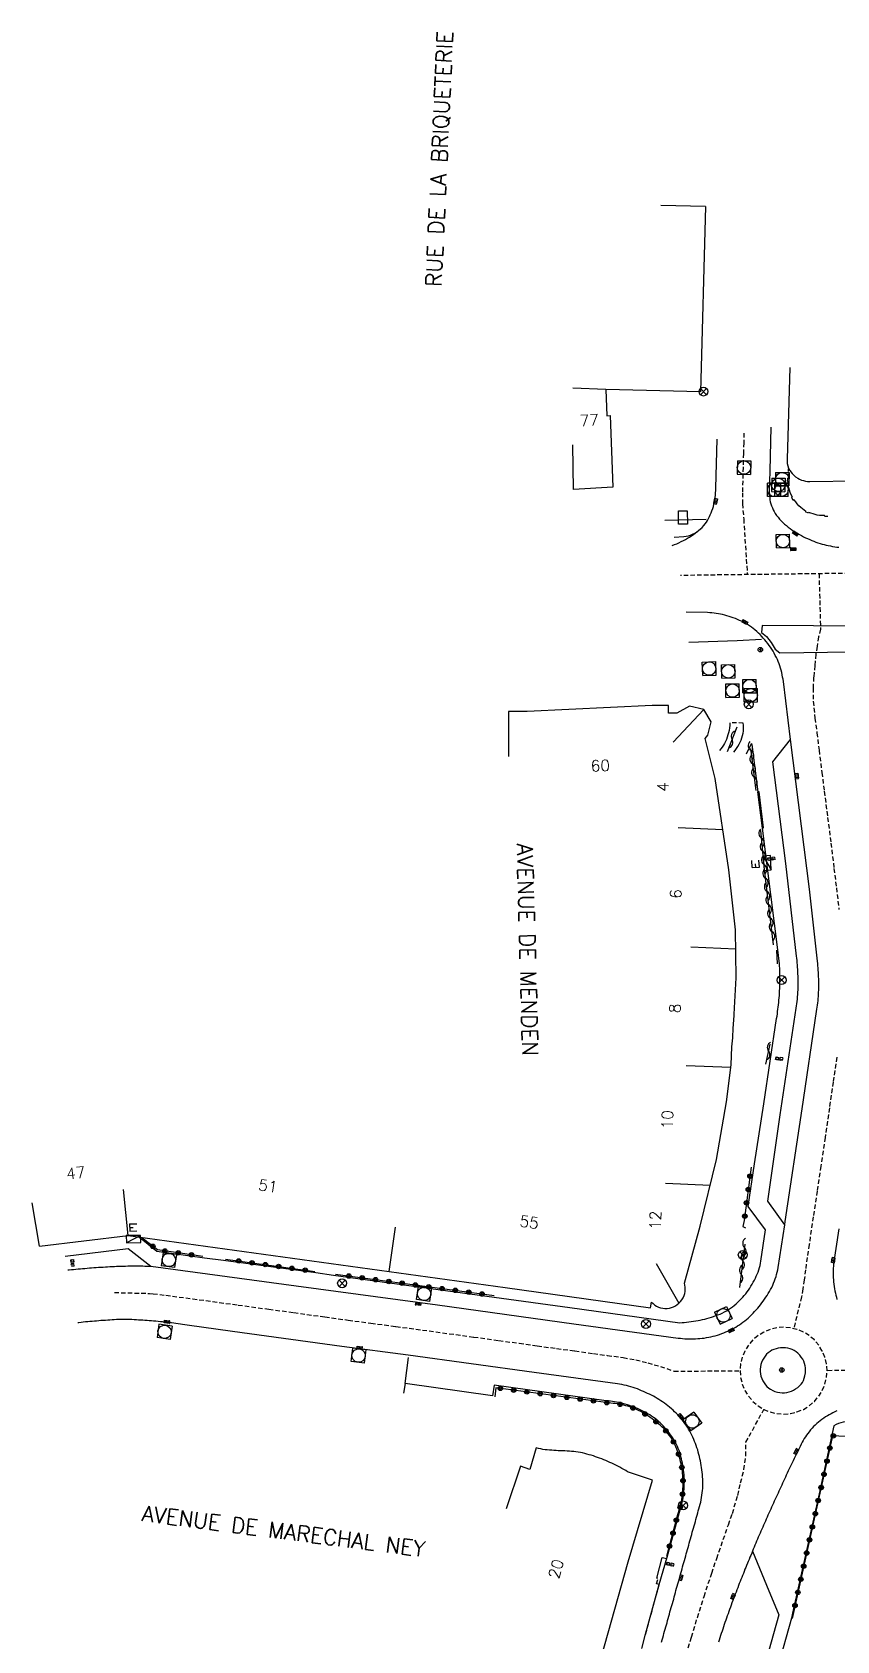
# Model space of a CAD drawing. Header units: millimetres. Extents: x 150035 to 151001, y 152000 to 153000.
# Drawn here: x 150786.3 to 150876.1, y 152695.1 to 152874.7 of the extents above; entities that cross this region are included whole.
import ezdxf
from ezdxf.enums import TextEntityAlignment as Align

# ---------------------------------------------------------------- set-up
doc = ezdxf.new("R2010")
doc.units = ezdxf.units.MM
doc.linetypes.add('DASHED', pattern=[0.75, 0.5, -0.25])
doc.layers.get('0').update_dxf_attribs({"linetype": 'CONTINUOUS'})
for name, color, linetype in [('W0001', 6, 'DASHED'), ('W0006', 2, 'CONTINUOUS'), ('W0008', 7, 'CONTINUOUS'), ('W0014', 7, 'CONTINUOUS'), ('W0015', 2, 'CONTINUOUS'), ('W0017', 7, 'CONTINUOUS'), ('W0020', 2, 'CONTINUOUS'), ('W0100', 7, 'CONTINUOUS'), ('W0103', 1, 'CONTINUOUS'), ('W0106', 7, 'CONTINUOUS'), ('W0112', 1, 'DASHED'), ('W0310', 3, 'CONTINUOUS'), ('W0322', 7, 'CONTINUOUS'), ('W0400', 7, 'CONTINUOUS'), ('W0420', 7, 'CONTINUOUS'), ('W0425', 7, 'CONTINUOUS'), ('W0430', 7, 'CONTINUOUS'), ('W0469', 7, 'CONTINUOUS'), ('W0856', 7, 'CONTINUOUS'), ('W0989', 7, 'CONTINUOUS'), ('W0991', 7, 'CONTINUOUS'), ('W1102', 7, 'CONTINUOUS'), ('W1471', 7, 'CONTINUOUS')]:
    doc.layers.add(name, color=color, linetype=linetype)
doc.styles.get("Standard").update_dxf_attribs({"font": 'romans.shx', "width": 0.85})

# ---------------------------------------------------------------- blocks, each defined once
blk = doc.blocks.new('T856')
for p, q in [((-0.125, 0), (0.125, 0)), ((0, 0.125), (0, -0.125))]:
    blk.add_line(p, q)
blk.add_ellipse((0, 0), major_axis=(-0.177, 0.177), ratio=1, start_param=3.9269908, end_param=10.2101761)
blk = doc.blocks.new('T400')
for p, q in [((-0.15, 0.3), (0.15, 0.3)), ((-0.15, -0.25), (-0.15, 0.3)), ((-0.15, 0.15), (0.15, 0.15)), ((-0.15, 0), (0.15, 0)), ((0.15, 0.3), (0.15, -0.25)), ((-0.15, -0.15), (0.15, -0.15)), ((-0.15, -0.25), (-0.15, -0.3)), ((-0.15, -0.3), (0.15, -0.3)), ((0.15, -0.3), (0.15, -0.25))]:
    blk.add_line(p, q)
blk = doc.blocks.new('T425')
for p, q in [((-0.15, 0.6), (0.15, 0.6)), ((-0.15, 0.6), (-0.15, 0.3)), ((-0.15, 0.3), (0.15, 0.3)), ((-0.15, 0.15), (0.15, 0.15)), ((-0.15, -0.15), (-0.15, 0.15)), ((0, 0.45), (0.15, 0.45)), ((0.15, 0.45), (0.15, 0.3)), ((0.15, 0.15), (0.15, -0.15)), ((0.15, -0.15), (-0.15, -0.15))]:
    blk.add_line(p, q)
blk.add_ellipse((0, 0), major_axis=(-0.106, 0.106), ratio=1, start_param=3.926991, end_param=10.210176)
blk = doc.blocks.new('T469')
at = {"color": 0, "linetype": 'Continuous', "flags": 128}
for points in [[(-0.35, 0.35), (0.35, -0.35)], [(-0.35, -0.35), (0.35, 0.35)]]:
    blk.add_lwpolyline(points, dxfattribs=at)
at = {"color": 0, "linetype": 'Continuous'}
blk.add_circle((0, 0), 0.5, dxfattribs=at)
blk = doc.blocks.new('T420')
for p, q in [((0.75, 0.75), (-0.75, 0.75)), ((-0.75, 0.75), (-0.75, -0.75)), ((0.75, 0.75), (0.75, -0.75)), ((0.75, -0.75), (-0.75, -0.75))]:
    blk.add_line(p, q)
blk.add_ellipse((0, 0), major_axis=(-0.53, 0.53), ratio=1, start_param=3.926991, end_param=10.210176)
blk = doc.blocks.new('T430')
at = {"flags": 128}
for points in [[(-0.4, 2.1), (0.4, 2.1)], [(-0.4, 2.1), (-0.4, 1.3)], [(0.8, 0.8), (-0.8, 0.8)], [(-0.8, 0.8), (-0.8, 0)], [(0.8, 0.8), (-0.8, 0)], [(-0.8, 0), (0.8, 0)], [(-0.4, 1.7), (0, 1.7)], [(-0.4, 1.3), (0.4, 1.3)], [(0.8, 0), (0.8, 0.8)]]:
    blk.add_lwpolyline(points, dxfattribs=at)
blk = doc.blocks.new('T1471')
at = {"color": 0, "linetype": 'Continuous', "flags": 128}
blk.add_lwpolyline([(-0.75, -0.5), (-0.75, 0.5), (0.75, 0.5), (0.75, -0.5), (-0.75, -0.5)], dxfattribs=at)
blk = doc.blocks.new('t310o')
at = {"color": 0, "linetype": 'Continuous'}
for centre, start, end in [((-0.5, 0.38), 216.8699, 323.1304), ((0.5, -0.37), 36.8699, 143.1303)]:
    blk.add_arc(centre, 0.625, start, end, dxfattribs=at)
blk = doc.blocks.new('t322o')
at = {"color": 0, "linetype": 'Continuous'}
for radius in [0.25, 0.15]:
    blk.add_circle((0, 0), radius, dxfattribs=at)

msp = doc.modelspace()

# ---------------------------------------------------------------- linework, layer by layer
at = {"layer": 'W0001'}
for points in [[(150865.76, 152829.96), (150865.73, 152828.89), (150865.7, 152827.69), (150865.66, 152826.13), (150865.62, 152824.65), (150865.59, 152823.31), (150865.58, 152822.07), (150865.73, 152820.37), (150866.13, 152814.16)], [(150885.78, 152814.41), (150858.67, 152814.07)], [(150874.14, 152814.26), (150874.31, 152808.06), (150874.08, 152807.22), (150873.94, 152806.16), (150873.77, 152805.27), (150873.69, 152804), (150873.54, 152802.71), (150873.47, 152801.49), (150873.49, 152800.02), (150873.69, 152798.14), (150873.9, 152796.49), (150874.14, 152794.57), (150874.46, 152792.08), (150874.73, 152789.97), (150875.1, 152787.04), (150875.47, 152784.18), (150875.81, 152781.36), (150876.08, 152779.18), (150876.37, 152776.76)], [(150876.14, 152760.26), (150875.73, 152757.5), (150875.3, 152754.6), (150874.81, 152751.3), (150874.34, 152748.11), (150873.92, 152745.32), (150873.5, 152742.45), (150873.04, 152739.35), (150872.82, 152737.9), (150872.64, 152736.53), (150872.49, 152735.41), (150872.35, 152734.39), (150872.18, 152733.51), (150871.31, 152729.96)], [(150795.46, 152733.99), (150799.38, 152733.89), (150799.77, 152733.85), (150801.21, 152733.68), (150804.2, 152733.29), (150809.28, 152732.59), (150812.69, 152732.13), (150815.48, 152731.75), (150818.97, 152731.27), (150821.57, 152730.91), (150824.11, 152730.57), (150826.9, 152730.2), (150829.86, 152729.8), (150832.85, 152729.39), (150835.59, 152729.02), (150838.38, 152728.63), (150840.67, 152728.32), (150842.68, 152728.04), (150844.84, 152727.74), (150846.86, 152727.47), (150848.94, 152727.18), (150850.5, 152726.97), (150852.28, 152726.72), (150853.67, 152726.47), (150855.02, 152726.13), (150856.43, 152725.74), (150857.95, 152725.2), (150865.33, 152725.26)], [(150873.04, 152729.18), (150872.39, 152729.58), (150871.68, 152729.87), (150870.94, 152730.05), (150870.18, 152730.11), (150869.43, 152730.05), (150868.69, 152729.87), (150867.98, 152729.58), (150867.33, 152729.18), (150866.75, 152728.69), (150866.26, 152728.11), (150865.86, 152727.46), (150865.57, 152726.76), (150865.39, 152726.02), (150865.33, 152725.26), (150865.39, 152724.5), (150865.57, 152723.76), (150865.86, 152723.06), (150866.26, 152722.41), (150866.75, 152721.83), (150867.33, 152721.34), (150867.98, 152720.94), (150868.69, 152720.65), (150869.43, 152720.47), (150870.18, 152720.41), (150870.94, 152720.47), (150871.68, 152720.65), (150872.39, 152720.94), (150873.04, 152721.34), (150873.62, 152721.83), (150874.11, 152722.41), (150874.51, 152723.06), (150874.8, 152723.76), (150874.98, 152724.5), (150875.04, 152725.26), (150874.98, 152726.02), (150874.8, 152726.76), (150874.51, 152727.46), (150874.11, 152728.11), (150873.62, 152728.69), (150873.04, 152729.18)], [(150877.86, 152725.3), (150875.04, 152725.26)], [(150859.32, 152693.59), (150859.89, 152695.52), (150860.56, 152697.7), (150861.3, 152700.06), (150862.16, 152702.65), (150862.72, 152704.3), (150863.44, 152706.4), (150864.02, 152708.06), (150864.47, 152709.32), (150865.06, 152711.34), (150865.38, 152712.75), (150865.76, 152714.23), (150865.96, 152715.74), (150865.98, 152717.28), (150867.98, 152720.94)]]:
    msp.add_lwpolyline(points, dxfattribs=at)
at = {"layer": 'W0006'}
for points in [[(150857.75, 152817.4), (150858.01, 152817.51), (150858.26, 152817.62), (150858.5, 152817.73), (150858.75, 152817.85), (150858.99, 152817.97), (150859.23, 152818.09), (150859.46, 152818.22), (150859.69, 152818.36), (150859.91, 152818.51), (150860.13, 152818.66), (150860.35, 152818.82), (150860.56, 152818.98), (150860.76, 152819.15), (150860.97, 152819.33)], [(150870.34, 152741.55), (150868.41, 152744.18), (150869.82, 152753.84), (150871.7, 152766.5), (150871.73, 152766.76), (150871.75, 152767.02), (150871.77, 152767.28), (150871.78, 152767.54), (150871.8, 152767.8), (150871.8, 152768.06), (150871.81, 152768.31), (150871.81, 152768.57), (150871.81, 152768.82), (150871.8, 152769.07), (150871.8, 152769.32), (150871.79, 152769.57), (150871.78, 152769.82), (150871.77, 152770.07), (150871.75, 152770.32), (150871.73, 152770.57), (150871.71, 152770.82), (150871.69, 152771.07), (150871.67, 152771.32), (150871.64, 152771.57), (150870.42, 152781.91), (150869, 152793.27), (150870.97, 152795.76)], [(150790.27, 152736.51), (150790.42, 152736.53), (150790.66, 152736.55), (150790.9, 152736.58), (150791.15, 152736.6), (150791.4, 152736.63), (150791.66, 152736.65), (150791.91, 152736.67), (150792.16, 152736.69), (150792.42, 152736.71), (150792.67, 152736.73), (150792.92, 152736.75), (150793.18, 152736.77), (150793.43, 152736.79), (150793.68, 152736.81), (150793.94, 152736.82), (150794.19, 152736.84), (150794.45, 152736.85), (150794.7, 152736.87), (150794.95, 152736.88), (150795.21, 152736.89), (150795.46, 152736.91), (150795.71, 152736.92), (150795.97, 152736.93), (150796.22, 152736.94), (150796.47, 152736.95), (150796.71, 152736.95), (150796.95, 152736.96), (150797.2, 152736.96), (150797.44, 152736.96), (150797.68, 152736.96), (150797.92, 152736.96), (150798.17, 152736.96), (150798.41, 152736.96), (150798.65, 152736.96), (150798.87, 152736.95), (150799.1, 152736.95), (150799.32, 152736.94), (150799.54, 152736.93)], [(150866.72, 152705.11), (150868.28, 152701.31), (150869.64, 152698.01), (150864.71, 152680.36)]]:
    msp.add_lwpolyline(points, dxfattribs=at)
at = {"layer": 'W0008'}
for points in [[(150857.98, 152818.33), (150859.04, 152818.42), (150859.3, 152818.45), (150859.55, 152818.5), (150859.79, 152818.58), (150860.02, 152818.69), (150860.26, 152818.81), (150860.48, 152818.95), (150860.69, 152819.1), (150860.9, 152819.27), (150861.09, 152819.44), (150861.27, 152819.64), (150861.42, 152819.83), (150861.56, 152820.02), (150861.68, 152820.22), (150861.8, 152820.42), (150861.91, 152820.64), (150862, 152820.85), (150862.1, 152821.07), (150862.18, 152821.29), (150862.27, 152821.53), (150862.34, 152821.77), (150862.4, 152822.02), (150862.45, 152822.27), (150862.49, 152822.52), (150862.53, 152822.77), (150862.57, 152823.03), (150862.59, 152823.29), (150862.61, 152823.55), (150862.62, 152823.81), (150862.76, 152829.3)], [(150868.75, 152830.62), (150868.63, 152825.74), (150868.58, 152823.38), (150868.62, 152823.1), (150868.64, 152822.82), (150868.66, 152822.53), (150868.66, 152822.52), (150868.7, 152822.29), (150868.77, 152822.06), (150868.84, 152821.84), (150868.93, 152821.62), (150869.03, 152821.41), (150869.14, 152821.21), (150869.26, 152821), (150869.41, 152820.78), (150869.57, 152820.57), (150869.74, 152820.37), (150869.92, 152820.18), (150870.11, 152819.99), (150870.3, 152819.81), (150870.5, 152819.64), (150870.71, 152819.47), (150870.91, 152819.32), (150871.12, 152819.17), (150871.33, 152819.03), (150871.54, 152818.89), (150871.75, 152818.76), (150871.97, 152818.64), (150872.19, 152818.52), (150872.42, 152818.4), (150872.64, 152818.29), (150872.87, 152818.18), (150873.1, 152818.08), (150873.34, 152817.98), (150873.57, 152817.89), (150873.8, 152817.8), (150874.02, 152817.72), (150874.25, 152817.65), (150874.48, 152817.58), (150874.71, 152817.52), (150874.95, 152817.46), (150875.18, 152817.4), (150875.42, 152817.36), (150875.65, 152817.31), (150875.89, 152817.28), (150876.13, 152817.24), (150876.37, 152817.22)], [(150789.97, 152738.06), (150797.01, 152738.92), (150799.54, 152736.93), (150815.76, 152734.75), (150831.53, 152732.6), (150846.77, 152730.5), (150858.42, 152728.91), (150858.66, 152728.88), (150858.91, 152728.85), (150859.15, 152728.83), (150859.39, 152728.82), (150859.63, 152728.81), (150859.88, 152728.81), (150860.12, 152728.81), (150860.36, 152728.82), (150860.6, 152728.84), (150860.84, 152728.86), (150861.09, 152728.88), (150861.33, 152728.91), (150861.57, 152728.95), (150861.82, 152728.99), (150862.07, 152729.04), (150862.31, 152729.1), (150862.56, 152729.16), (150862.8, 152729.24), (150863.04, 152729.31), (150863.27, 152729.4), (150863.51, 152729.49), (150863.74, 152729.59), (150863.97, 152729.69), (150864.19, 152729.8), (150864.41, 152729.91), (150864.62, 152730.02), (150864.84, 152730.14), (150865.04, 152730.27), (150865.25, 152730.4), (150865.45, 152730.54), (150865.65, 152730.68), (150865.84, 152730.82), (150866.03, 152730.98), (150866.21, 152731.14), (150866.4, 152731.31), (150866.59, 152731.49), (150866.77, 152731.67), (150866.95, 152731.86), (150867.12, 152732.05), (150867.29, 152732.24), (150867.45, 152732.43), (150867.61, 152732.63), (150867.77, 152732.83), (150867.92, 152733.04), (150868.07, 152733.25), (150868.21, 152733.46), (150868.35, 152733.67), (150868.48, 152733.89), (150868.61, 152734.12), (150868.74, 152734.34), (150868.86, 152734.57), (150868.97, 152734.81), (150869.07, 152735.04), (150869.17, 152735.28), (150869.26, 152735.52), (150869.34, 152735.77), (150869.41, 152736.01), (150869.48, 152736.26), (150869.54, 152736.52), (150869.59, 152736.77), (150870.33, 152741.55), (150870.36, 152741.93), (150872.26, 152754.51), (150873.86, 152765.38), (150873.9, 152765.62), (150873.94, 152765.85), (150873.97, 152766.09), (150874, 152766.33), (150874.03, 152766.57), (150874.05, 152766.81), (150874.07, 152767.05), (150874.09, 152767.29), (150874.1, 152767.53), (150874.11, 152767.77), (150874.11, 152768.02), (150874.12, 152768.26), (150874.12, 152768.51), (150874.12, 152768.76), (150874.11, 152769.01), (150874.1, 152769.25), (150874.09, 152769.5), (150874.08, 152769.74), (150874.06, 152769.99), (150874.04, 152770.24), (150874.02, 152770.48), (150874, 152770.73), (150873.97, 152770.98), (150873.07, 152779.02), (150870.97, 152795.76), (150870.16, 152802.23), (150870.12, 152802.48), (150870.08, 152802.73), (150870.03, 152802.98), (150869.98, 152803.23), (150869.91, 152803.48), (150869.84, 152803.72), (150869.77, 152803.97), (150869.68, 152804.21), (150869.59, 152804.45), (150869.49, 152804.68), (150869.38, 152804.92), (150869.26, 152805.15), (150869.14, 152805.38), (150869.01, 152805.61), (150868.87, 152805.83), (150868.72, 152806.05), (150868.57, 152806.26), (150868.42, 152806.47), (150868.25, 152806.68), (150868.09, 152806.88), (150867.92, 152807.08), (150867.74, 152807.27), (150867.56, 152807.46), (150867.38, 152807.64), (150867.19, 152807.82), (150866.99, 152807.99), (150866.79, 152808.15), (150866.59, 152808.31), (150866.37, 152808.45), (150866.15, 152808.59), (150865.94, 152808.72), (150865.71, 152808.84), (150865.49, 152808.95), (150865.26, 152809.05), (150865.04, 152809.15), (150864.8, 152809.25), (150864.57, 152809.33), (150864.33, 152809.42), (150864.1, 152809.49), (150863.86, 152809.57), (150863.61, 152809.64), (150863.38, 152809.7), (150863.14, 152809.75), (150862.9, 152809.8), (150862.66, 152809.84), (150862.42, 152809.87), (150862.17, 152809.89), (150861.93, 152809.91), (150861.69, 152809.92), (150859.3, 152809.97)], [(150876.35, 152741.12), (150875.76, 152737.21), (150875.74, 152736.95), (150875.73, 152736.7), (150875.72, 152736.44), (150875.71, 152736.19), (150875.72, 152735.93), (150875.73, 152735.68), (150875.74, 152735.42), (150875.77, 152735.17), (150875.8, 152734.91), (150875.84, 152734.66), (150875.88, 152734.42), (150875.92, 152734.17), (150875.97, 152733.93), (150876.02, 152733.69), (150876.08, 152733.46), (150876.14, 152733.22)], [(150856.56, 152694.96), (150856.63, 152695.2), (150856.69, 152695.44), (150856.76, 152695.68), (150856.83, 152695.92), (150856.9, 152696.16), (150856.96, 152696.4), (150857.03, 152696.64), (150857.1, 152696.88), (150857.17, 152697.12), (150857.23, 152697.36), (150857.3, 152697.6), (150857.37, 152697.84), (150857.43, 152698.08), (150857.5, 152698.32), (150857.57, 152698.56), (150857.64, 152698.8), (150857.7, 152699.04), (150857.77, 152699.28), (150857.84, 152699.52), (150857.91, 152699.76), (150857.97, 152700), (150858.04, 152700.24), (150858.11, 152700.48), (150858.17, 152700.72), (150858.24, 152700.96), (150858.31, 152701.2), (150858.38, 152701.44), (150858.44, 152701.68), (150858.51, 152701.92), (150858.58, 152702.16), (150858.65, 152702.4), (150858.71, 152702.64), (150858.78, 152702.88), (150858.85, 152703.12), (150858.91, 152703.36), (150858.98, 152703.6), (150859.05, 152703.84), (150859.12, 152704.08), (150859.18, 152704.32), (150859.25, 152704.57), (150859.32, 152704.81), (150859.38, 152705.05), (150859.45, 152705.29), (150859.52, 152705.53), (150859.59, 152705.77), (150859.65, 152706.01), (150859.72, 152706.25), (150859.79, 152706.49), (150859.86, 152706.73), (150859.92, 152706.97), (150859.99, 152707.21), (150860.06, 152707.45), (150860.12, 152707.69), (150860.19, 152707.93), (150860.26, 152708.17), (150860.33, 152708.41), (150860.39, 152708.65), (150860.46, 152708.89), (150860.53, 152709.13), (150860.59, 152709.37), (150860.66, 152709.61), (150860.73, 152709.85), (150860.8, 152710.09), (150860.86, 152710.34), (150860.93, 152710.59), (150860.98, 152710.85), (150861.03, 152711.1), (150861.07, 152711.36), (150861.1, 152711.61), (150861.13, 152711.87), (150861.15, 152712.12), (150861.16, 152712.38), (150861.16, 152712.64), (150861.16, 152712.9), (150861.16, 152713.15), (150861.14, 152713.41), (150861.12, 152713.67), (150861.09, 152713.93), (150861.06, 152714.18), (150861.03, 152714.44), (150860.99, 152714.69), (150860.94, 152714.94), (150860.9, 152715.19), (150860.84, 152715.43), (150860.79, 152715.68), (150860.72, 152715.92), (150860.66, 152716.17), (150860.59, 152716.41), (150860.51, 152716.65), (150860.43, 152716.89), (150860.34, 152717.12), (150860.25, 152717.36), (150860.15, 152717.59), (150860.05, 152717.83), (150859.94, 152718.06), (150859.83, 152718.29), (150859.71, 152718.52), (150859.58, 152718.74), (150859.45, 152718.95), (150859.31, 152719.16), (150859.17, 152719.37), (150859.02, 152719.57), (150858.87, 152719.76), (150858.71, 152719.95), (150858.54, 152720.14), (150858.37, 152720.32), (150858.2, 152720.5), (150858.02, 152720.67), (150857.84, 152720.84), (150857.65, 152721.01), (150857.46, 152721.17), (150857.27, 152721.33), (150857.08, 152721.49), (150856.88, 152721.63), (150856.68, 152721.77), (150856.48, 152721.91), (150856.27, 152722.04), (150856.06, 152722.17), (150855.85, 152722.29), (150855.64, 152722.41), (150855.42, 152722.52), (150855.21, 152722.63), (150854.99, 152722.73), (150854.77, 152722.84), (150854.54, 152722.94), (150854.32, 152723.03), (150854.09, 152723.13), (150853.87, 152723.22), (150853.62, 152723.31), (150853.38, 152723.39), (150853.13, 152723.47), (150852.88, 152723.54), (150852.63, 152723.61), (150852.38, 152723.66), (150852.13, 152723.71), (150851.87, 152723.75), (150851.62, 152723.79), (150842.35, 152725.06), (150828.26, 152727), (150820.86, 152727.97), (150808.66, 152729.65), (150803.57, 152730.35), (150803.33, 152730.39), (150803.08, 152730.43), (150802.83, 152730.46), (150802.58, 152730.5), (150802.33, 152730.53), (150802.08, 152730.56), (150801.84, 152730.59), (150801.59, 152730.62), (150801.34, 152730.65), (150801.09, 152730.68), (150800.84, 152730.7), (150800.59, 152730.73), (150800.34, 152730.75), (150800.09, 152730.78), (150799.84, 152730.8), (150799.6, 152730.82), (150799.36, 152730.84), (150799.12, 152730.86), (150798.87, 152730.88), (150798.63, 152730.89), (150798.39, 152730.91), (150798.15, 152730.92), (150797.91, 152730.94), (150797.66, 152730.95), (150797.42, 152730.96), (150797.18, 152730.97), (150796.94, 152730.97), (150796.7, 152730.98), (150796.45, 152730.98), (150796.2, 152730.98), (150795.95, 152730.97), (150795.7, 152730.96), (150795.45, 152730.95), (150795.2, 152730.94), (150794.95, 152730.92), (150794.71, 152730.9), (150794.46, 152730.88), (150794.21, 152730.87), (150793.96, 152730.85), (150793.71, 152730.83), (150793.46, 152730.81), (150793.22, 152730.79), (150792.97, 152730.77), (150792.72, 152730.75), (150792.48, 152730.72), (150792.23, 152730.7), (150791.99, 152730.67), (150791.74, 152730.65), (150791.5, 152730.62), (150791.39, 152730.61)], [(150876.14, 152720.76), (150875.92, 152720.66), (150875.7, 152720.56), (150875.49, 152720.45), (150875.27, 152720.34), (150875.07, 152720.22), (150874.86, 152720.09), (150874.67, 152719.96), (150874.47, 152719.82), (150874.28, 152719.68), (150874.09, 152719.53), (150873.9, 152719.37), (150873.72, 152719.19), (150873.54, 152719.02), (150873.37, 152718.83), (150873.2, 152718.64), (150873.04, 152718.45), (150872.89, 152718.25), (150872.75, 152718.06), (150872.62, 152717.87), (150872.49, 152717.68), (150872.37, 152717.48), (150872.26, 152717.27), (150872.14, 152717.04), (150872.03, 152716.81), (150871.92, 152716.59), (150871.81, 152716.36), (150871.7, 152716.13), (150871.59, 152715.9), (150871.48, 152715.67), (150871.37, 152715.44), (150871.25, 152715.21), (150871.15, 152714.98), (150871.04, 152714.75), (150870.93, 152714.52), (150870.82, 152714.29), (150870.71, 152714.06), (150870.6, 152713.83), (150870.49, 152713.6), (150870.39, 152713.37), (150870.28, 152713.15), (150870.18, 152712.93), (150870.07, 152712.7), (150869.97, 152712.48), (150869.87, 152712.26), (150869.77, 152712.04), (150869.66, 152711.81), (150869.56, 152711.59), (150869.46, 152711.37), (150869.36, 152711.14), (150869.25, 152710.92), (150869.15, 152710.7), (150869.05, 152710.47), (150868.95, 152710.25), (150868.85, 152710.03), (150868.75, 152709.8), (150868.65, 152709.58), (150868.54, 152709.36), (150868.44, 152709.13), (150868.34, 152708.91), (150868.24, 152708.68), (150868.15, 152708.46), (150868.05, 152708.24), (150867.95, 152708.01), (150867.85, 152707.79), (150867.75, 152707.56), (150867.65, 152707.34), (150867.55, 152707.11), (150867.46, 152706.89), (150867.36, 152706.66), (150867.27, 152706.44), (150867.17, 152706.22), (150867.08, 152705.99), (150866.99, 152705.77), (150866.9, 152705.54), (150866.8, 152705.32), (150866.71, 152705.09), (150866.62, 152704.87), (150866.52, 152704.64), (150866.43, 152704.42), (150866.34, 152704.19), (150866.24, 152703.97), (150866.15, 152703.75), (150866.06, 152703.52), (150865.97, 152703.3), (150865.87, 152703.08), (150865.78, 152702.85), (150865.69, 152702.63), (150865.6, 152702.4), (150865.51, 152702.18), (150865.42, 152701.95), (150865.33, 152701.73), (150865.24, 152701.5), (150865.15, 152701.26), (150865.06, 152701.02), (150864.97, 152700.78), (150864.87, 152700.54), (150864.78, 152700.3), (150864.69, 152700.06), (150864.6, 152699.82), (150864.51, 152699.58), (150864.42, 152699.33), (150864.33, 152699.09), (150864.25, 152698.85), (150864.16, 152698.61), (150864.07, 152698.37), (150863.99, 152698.12), (150863.9, 152697.88), (150863.81, 152697.64), (150863.73, 152697.39), (150863.64, 152697.15), (150863.56, 152696.9), (150863.48, 152696.66), (150863.4, 152696.41), (150863.31, 152696.17), (150863.23, 152695.92), (150863.15, 152695.68), (150863.07, 152695.43), (150862.99, 152695.18), (150862.91, 152694.94)]]:
    msp.add_lwpolyline(points, dxfattribs=at)
at = {"layer": 'W0014'}
for points in [[(150856.94, 152820.24), (150861.53, 152820.35)], [(150859.59, 152806.62), (150865.01, 152806.82), (150867.73, 152806.95)], [(150798.26, 152740.16), (150800.2, 152738.62), (150805.51, 152737.88), (150807.64, 152737.61), (150817.97, 152736.21), (150819.94, 152735.94), (150837.85, 152733.49), (150846.33, 152732.33), (150858.59, 152730.62), (150858.85, 152730.64), (150859.1, 152730.66), (150859.36, 152730.68), (150859.62, 152730.71), (150859.87, 152730.74), (150860.12, 152730.78), (150860.38, 152730.82), (150860.63, 152730.87), (150860.88, 152730.92), (150861.13, 152730.97), (150861.38, 152731.03), (150861.62, 152731.1), (150861.87, 152731.17), (150862.12, 152731.24), (150862.36, 152731.32), (150862.61, 152731.41), (150862.85, 152731.49), (150863.1, 152731.59), (150863.34, 152731.7), (150863.58, 152731.82), (150863.81, 152731.96), (150864.04, 152732.1), (150864.26, 152732.24), (150864.48, 152732.4), (150864.68, 152732.56), (150864.88, 152732.73), (150865.07, 152732.91), (150865.26, 152733.09), (150865.44, 152733.27), (150865.62, 152733.46), (150865.79, 152733.66), (150865.95, 152733.86), (150866.11, 152734.07), (150866.26, 152734.27), (150866.4, 152734.48), (150866.54, 152734.69), (150866.67, 152734.91), (150866.8, 152735.13), (150866.92, 152735.36), (150867.03, 152735.58), (150867.14, 152735.82), (150867.24, 152736.05), (150867.33, 152736.28), (150867.41, 152736.52), (150867.49, 152736.77), (150867.55, 152737.01), (150867.6, 152737.26), (150867.65, 152737.51), (150868.17, 152741), (150866.23, 152743.59), (150866.95, 152748.36), (150867.97, 152755.08), (150869.41, 152764.6), (150869.45, 152764.86), (150869.49, 152765.11), (150869.52, 152765.36), (150869.55, 152765.62), (150869.58, 152765.87), (150869.61, 152766.12), (150869.64, 152766.38), (150869.66, 152766.63), (150869.69, 152766.89), (150869.71, 152767.16), (150869.73, 152767.42), (150869.74, 152767.68), (150869.76, 152767.94), (150869.77, 152768.2), (150869.78, 152768.46), (150869.78, 152768.73), (150869.78, 152768.97), (150869.78, 152769.22), (150869.78, 152769.46), (150869.77, 152769.71), (150869.76, 152769.95), (150869.75, 152770.2), (150869.73, 152770.45), (150869.72, 152770.69), (150869.55, 152772.26), (150868.39, 152781.37), (150867.83, 152785.89), (150867.95, 152785.87), (150867.44, 152789.89), (150867.34, 152789.9), (150866.68, 152795.19), (150866.57, 152795.27), (150866, 152794.13)], [(150854.34, 152694.22), (150854.77, 152695.83), (150856.3, 152701.37), (150857.2, 152704.43), (150858.86, 152710.54), (150858.91, 152710.8), (150858.96, 152711.05), (150858.99, 152711.3), (150859.03, 152711.56), (150859.06, 152711.81), (150859.08, 152712.07), (150859.09, 152712.32), (150859.1, 152712.58), (150859.11, 152712.84), (150859.11, 152713.1), (150859.1, 152713.37), (150859.08, 152713.63), (150859.05, 152713.9), (150859.02, 152714.16), (150858.99, 152714.43), (150858.94, 152714.69), (150858.89, 152714.95), (150858.84, 152715.19), (150858.78, 152715.42), (150858.72, 152715.66), (150858.66, 152715.89), (150858.59, 152716.12), (150858.51, 152716.35), (150858.42, 152716.58), (150858.33, 152716.8), (150858.22, 152717.02), (150858.1, 152717.25), (150857.98, 152717.47), (150857.85, 152717.68), (150857.71, 152717.9), (150857.57, 152718.1), (150857.42, 152718.31), (150857.27, 152718.51), (150857.11, 152718.7), (150856.94, 152718.89), (150856.77, 152719.08), (150856.59, 152719.26), (150856.41, 152719.44), (150856.23, 152719.6), (150856.04, 152719.76), (150855.84, 152719.91), (150855.65, 152720.05), (150855.45, 152720.19), (150855.24, 152720.32), (150855.03, 152720.44), (150854.82, 152720.56), (150854.6, 152720.68), (150854.39, 152720.79), (150854.17, 152720.9), (150853.94, 152721), (150853.7, 152721.1), (150853.46, 152721.2), (150853.22, 152721.28), (150852.98, 152721.37), (150852.74, 152721.44), (150852.49, 152721.51), (150852.24, 152721.58), (150852, 152721.64), (150851.77, 152721.7), (150851.54, 152721.75), (150851.31, 152721.79), (150851.08, 152721.83), (150850.85, 152721.86), (150850.62, 152721.88), (150850.38, 152721.9), (150837.86, 152723.65), (150837.68, 152722.46), (150827.93, 152723.83), (150828.31, 152726.75)], [(150981.3, 152715.86), (150981.09, 152714.8), (150976.44, 152715.02), (150944.7, 152716.4), (150937.89, 152716.72), (150929.04, 152717.16), (150921.11, 152717.51), (150912.64, 152717.92), (150906.48, 152718.22), (150897.43, 152718.63), (150887.29, 152719.09), (150877.36, 152719.54), (150877.09, 152719.54), (150876.83, 152719.51), (150876.57, 152719.45), (150876.3, 152719.35), (150876.05, 152719.24), (150875.81, 152719.09), (150874.15, 152711.52), (150871.19, 152698.17), (150871.06, 152697.63), (150869.53, 152692.2)]]:
    msp.add_lwpolyline(points, dxfattribs=at)
at = {"layer": 'W0015'}
msp.add_lwpolyline([(150872.54, 152724.69), (150872.62, 152725.03), (150872.64, 152725.3), (150872.63, 152725.57), (150872.6, 152725.82), (150872.53, 152726.08), (150872.44, 152726.32), (150872.32, 152726.56), (150872.16, 152726.78), (150871.98, 152727.01), (150871.79, 152727.2), (150871.58, 152727.37), (150871.36, 152727.52), (150871.14, 152727.63), (150870.9, 152727.72), (150870.65, 152727.78), (150870.39, 152727.82), (150870.13, 152727.83), (150869.85, 152727.82), (150869.59, 152727.78), (150869.34, 152727.72), (150869.1, 152727.64), (150868.88, 152727.54), (150868.67, 152727.41), (150868.47, 152727.26), (150868.29, 152727.09), (150868.12, 152726.89), (150867.97, 152726.67), (150867.83, 152726.43), (150867.72, 152726.19), (150867.64, 152725.94), (150867.59, 152725.69), (150867.56, 152725.43), (150867.57, 152725.18), (150867.6, 152724.92), (150867.66, 152724.65), (150867.75, 152724.39), (150867.87, 152724.13), (150868, 152723.9), (150868.16, 152723.68), (150868.33, 152723.49), (150868.52, 152723.32), (150868.74, 152723.18), (150868.97, 152723.05), (150869.22, 152722.95), (150869.49, 152722.87), (150869.77, 152722.81), (150870.04, 152722.79), (150870.3, 152722.8), (150870.56, 152722.83), (150870.81, 152722.9), (150871.06, 152722.99), (150871.29, 152723.1), (150871.53, 152723.24), (150871.76, 152723.39), (150871.96, 152723.56), (150872.14, 152723.75), (150872.29, 152723.96), (150872.4, 152724.18), (150872.49, 152724.42), (150872.54, 152724.69)], dxfattribs=at)
at = {"layer": 'W0017'}
msp.add_lwpolyline([(150827.92, 152723.83), (150827.76, 152722.74)], dxfattribs=at)
at = {"layer": 'W0020'}
msp.add_lwpolyline([(150867.78, 152808.49), (150867.72, 152807.7), (150868.26, 152807.24), (150868.8, 152806.58), (150869.26, 152805.83), (150869.75, 152805.44), (150877.76, 152805.53), (150877.79, 152805.4), (150878.27, 152806.02), (150878.7, 152806.57), (150879.23, 152807.07), (150879.24, 152808.41), (150867.78, 152808.49)], dxfattribs=at)
at = {"layer": 'W0100'}
for points in [[(150870.87, 152837.29), (150870.58, 152827.06), (150870.57, 152826.81), (150870.59, 152826.56), (150870.64, 152826.31), (150870.73, 152826.05), (150870.87, 152825.8), (150871.14, 152825.47), (150871.32, 152825.27), (150871.53, 152825.09), (150871.76, 152824.93), (150871.97, 152824.82), (150872.19, 152824.73), (150872.41, 152824.66), (150872.63, 152824.61), (150872.87, 152824.57), (150873.1, 152824.56), (150878.27, 152824.65)], [(150850.32, 152834.82), (150850.43, 152831.91), (150850.83, 152831.93), (150851.12, 152823.92), (150846.73, 152823.67)], [(150787.08, 152739.18), (150796.98, 152740.35), (150839.08, 152734.56), (150855.32, 152732.27), (150855.42, 152732.92), (150855.61, 152732.75), (150855.81, 152732.59), (150856.01, 152732.47), (150856.23, 152732.37), (150856.45, 152732.29), (150856.69, 152732.24), (150856.94, 152732.21), (150857.19, 152732.21), (150857.44, 152732.24), (150857.68, 152732.3), (150857.9, 152732.39), (150858.11, 152732.51), (150858.3, 152732.65), (150858.49, 152732.8), (150858.67, 152732.97), (150858.84, 152733.18), (150858.97, 152733.4), (150859.07, 152733.64), (150859.14, 152733.9), (150859.18, 152734.12), (150859.19, 152734.35), (150859.19, 152734.58), (150859.16, 152734.8), (150859.11, 152735.03), (150860.86, 152741.41), (150862.68, 152748.84), (150863.81, 152755.28), (150864.33, 152759.4), (150864.42, 152761.44), (150864.51, 152762.42), (150864.51, 152762.63), (150864.52, 152762.87), (150864.54, 152763.12), (150864.55, 152763.36), (150864.57, 152763.6), (150864.58, 152763.84), (150864.6, 152764.08), (150864.62, 152764.32), (150864.63, 152764.56), (150864.65, 152764.8), (150864.66, 152765.04), (150864.7, 152765.79), (150864.9, 152769.13), (150864.8, 152774.5), (150864.08, 152781.18), (150862.53, 152791.4), (150861.43, 152795.86), (150861.74, 152796.23), (150862.09, 152797.72), (150861.27, 152799.09), (150859.68, 152799.49), (150858.28, 152798.69), (150857.33, 152798.7), (150857.34, 152799.53), (150855.5, 152799.55), (150841.55, 152798.87), (150839.46, 152798.86)], [(150845.4, 152677.49), (150852.84, 152703.92), (150855.56, 152713.03), (150852.76, 152713.96), (150852.55, 152714.1), (150852.34, 152714.22), (150852.12, 152714.35), (150851.9, 152714.47), (150851.68, 152714.59), (150851.46, 152714.7), (150851.24, 152714.81), (150851.02, 152714.92), (150850.79, 152715.02), (150850.56, 152715.12), (150850.34, 152715.22), (150850.11, 152715.32), (150849.88, 152715.41), (150849.64, 152715.49), (150849.41, 152715.58), (150849.18, 152715.66), (150848.94, 152715.74), (150848.7, 152715.81), (150848.46, 152715.88), (150848.22, 152715.95), (150847.98, 152716.01), (150847.74, 152716.07), (150847.49, 152716.12), (150847.25, 152716.16), (150847, 152716.2), (150846.76, 152716.23), (150846.51, 152716.25), (150846.27, 152716.27), (150846.02, 152716.28), (150845.77, 152716.3), (150845.53, 152716.31), (150845.28, 152716.32), (150845.03, 152716.33), (150844.78, 152716.34), (150844.54, 152716.35), (150844.29, 152716.37), (150844.04, 152716.39), (150843.8, 152716.41), (150843.55, 152716.44), (150843.31, 152716.47), (150843.06, 152716.52), (150842.81, 152716.57), (150842.57, 152716.63), (150841.85, 152714.23), (150840.8, 152714.59), (150839.22, 152709.84)]]:
    msp.add_lwpolyline(points, dxfattribs=at)
at = {"layer": 'W0103'}
msp.add_lwpolyline([(150861.48, 152855.26), (150860.91, 152834.58), (150850.32, 152834.82)], dxfattribs=at)
at = {"layer": 'W0106'}
for points in [[(150867.83, 152785.86), (150867.32, 152789.89)], [(150869.49, 152770.71), (150869.44, 152772.23)], [(150856.04, 152702.1), (150856.64, 152704.39)]]:
    msp.add_lwpolyline(points, dxfattribs=at)
at = {"layer": 'W0112'}
for points in [[(150875.14, 152820.67), (150874.8, 152820.66), (150874.77, 152820.77), (150874.49, 152820.76), (150874.21, 152820.78), (150873.93, 152820.82), (150873.7, 152820.87), (150873.47, 152820.94), (150873.24, 152821.02), (150873.01, 152821.11), (150872.96, 152821.02), (150872.64, 152821.17), (150872.68, 152821.23), (150872.47, 152821.36), (150872.28, 152821.5), (150872.1, 152821.66), (150871.9, 152821.85), (150871.71, 152822.06), (150871.54, 152822.28), (150871.37, 152822.5), (150871.25, 152822.45), (150871.09, 152822.77), (150871.18, 152822.83), (150871.04, 152823.08), (150870.92, 152823.33), (150870.83, 152823.6), (150870.78, 152823.84), (150870.74, 152824.08), (150870.73, 152824.32), (150870.73, 152824.56), (150870.63, 152824.57), (150870.65, 152824.93), (150870.72, 152824.92), (150870.74, 152825.97)], [(150864.61, 152794.33), (150864.78, 152794.54), (150864.94, 152794.76), (150865.09, 152794.98), (150865.22, 152795.22), (150865.33, 152795.45), (150865.44, 152795.69), (150865.53, 152795.93), (150865.61, 152796.18), (150865.67, 152796.44), (150865.7, 152796.67), (150865.72, 152796.9), (150865.72, 152797.13), (150865.71, 152797.36), (150865.68, 152797.59), (150864.19, 152797.6), (150864.17, 152797.32), (150864.13, 152797.05), (150864.09, 152796.77), (150864.03, 152796.51), (150863.97, 152796.26), (150863.9, 152796), (150863.81, 152795.75), (150863.7, 152795.53), (150863.59, 152795.32), (150863.46, 152795.11), (150863.33, 152794.91), (150863.18, 152794.72), (150863.03, 152794.53)], [(150856.64, 152704.39), (150857.15, 152704.28), (150857.2, 152704.43)], [(150854.77, 152695.8), (150856.3, 152701.37), (150855.99, 152701.45), (150856.16, 152702.06), (150856.04, 152702.1)]]:
    msp.add_lwpolyline(points, dxfattribs=at)
at = {"layer": 'W0310'}
for points in [[(150864.96, 152797.11), (150863.88, 152794.36)], [(150867.11, 152790.05), (150866.53, 152794.74)], [(150869.07, 152772.82), (150868.06, 152781.23), (150867.64, 152785.58)], [(150868.19, 152759.48), (150868.7, 152761.71)], [(150865.84, 152739.4), (150865.26, 152734.57)]]:
    msp.add_lwpolyline(points, dxfattribs=at)
at = {"layer": 'W0322'}
for points in [[(150866.57, 152747.98), (150865.78, 152742.04), (150865.65, 152741.37), (150865.94, 152741.22)], [(150989.09, 152743.7), (150986.57, 152733.45), (150984.7, 152726.19), (150983.74, 152722.06), (150981.09, 152712.65), (150977.5, 152712.86), (150938.25, 152714.86), (150929.15, 152715.3), (150922.01, 152715.61), (150911.29, 152715.87), (150904.88, 152716.44), (150895.72, 152716.94), (150887.2, 152717.38), (150875.66, 152718), (150871.13, 152697.58)], [(150805.32, 152738.02), (150800.28, 152738.75), (150798.56, 152740.07)], [(150807.85, 152737.72), (150817.83, 152736.34)], [(150820.16, 152736.04), (150837.85, 152733.65)], [(150857.15, 152704.56), (150858.37, 152709.2), (150858.46, 152709.44), (150858.53, 152709.67), (150858.6, 152709.91), (150858.67, 152710.15), (150858.72, 152710.4), (150858.77, 152710.64), (150858.82, 152710.89), (150858.86, 152711.12), (150858.89, 152711.36), (150858.91, 152711.6), (150858.93, 152711.83), (150858.95, 152712.07), (150858.96, 152712.31), (150858.96, 152712.55), (150858.96, 152712.79), (150858.95, 152713.05), (150858.94, 152713.31), (150858.93, 152713.57), (150858.9, 152713.83), (150858.88, 152714.09), (150858.84, 152714.35), (150858.8, 152714.61), (150858.75, 152714.86), (150858.69, 152715.1), (150858.63, 152715.34), (150858.57, 152715.58), (150858.5, 152715.81), (150858.42, 152716.05), (150858.34, 152716.28), (150858.26, 152716.51), (150858.16, 152716.74), (150858.06, 152716.96), (150857.95, 152717.18), (150857.83, 152717.4), (150857.71, 152717.62), (150857.58, 152717.82), (150857.44, 152718.03), (150857.29, 152718.22), (150857.14, 152718.42), (150856.98, 152718.61), (150856.81, 152718.79), (150856.63, 152718.96), (150856.45, 152719.13), (150856.27, 152719.29), (150856.08, 152719.45), (150855.89, 152719.6), (150855.7, 152719.75), (150855.5, 152719.89), (150855.3, 152720.03), (150855.1, 152720.17), (150854.89, 152720.3), (150854.68, 152720.43), (150854.46, 152720.57), (150854.23, 152720.69), (150853.99, 152720.81), (150853.76, 152720.93), (150853.52, 152721.03), (150853.27, 152721.13), (150853.03, 152721.21), (150852.8, 152721.29), (150852.56, 152721.35), (150852.33, 152721.41), (150852.09, 152721.46), (150851.86, 152721.51), (150851.62, 152721.55), (150851.38, 152721.58), (150851.14, 152721.61), (150850.9, 152721.63), (150838.07, 152723.36), (150837.94, 152722.35)]]:
    msp.add_lwpolyline(points, dxfattribs=at)
at = {"layer": 'W1102'}
for points in [[(150861.48, 152855.26), (150856.48, 152855.39)], [(150850.32, 152834.82), (150846.66, 152834.98)], [(150846.73, 152823.67), (150846.64, 152828.66)], [(150839.46, 152798.86), (150839.47, 152793.86)], [(150857.84, 152795.45), (150861.27, 152799.09)], [(150863.4, 152785.66), (150858.4, 152785.87)], [(150864.84, 152772.34), (150859.84, 152772.55)], [(150864.29, 152759.11), (150859.3, 152759.32)], [(150796.98, 152740.35), (150796.49, 152745.49)], [(150861.97, 152745.94), (150856.98, 152746.15)], [(150787.08, 152739.18), (150786.28, 152743.99)], [(150826.15, 152736.34), (150826.84, 152741.29)], [(150855.95, 152737.22), (150858.49, 152732.8)]]:
    msp.add_lwpolyline(points, dxfattribs=at)

# ---------------------------------------------------------------- block references
at = {"layer": 'W0310'}
for p, rotation in [((150864.43, 152795.76), 248.5855619529571), ((150866.56, 152794.52), 97.00244074293504), ((150866.74, 152793.03), 97.00244074293504), ((150866.93, 152791.54), 97.00244074293504), ((150867.72, 152784.75), 95.49051106702248), ((150867.86, 152783.25), 95.49051106702248), ((150868.01, 152781.76), 95.49051106702248), ((150868.17, 152780.27), 96.89301857877845), ((150868.35, 152778.78), 96.89301857877845), ((150868.53, 152777.29), 96.89301857877845), ((150868.71, 152775.8), 96.89301857877845), ((150868.89, 152774.31), 96.89301857877845), ((150868.52, 152760.95), 77.16188893322739), ((150865.8, 152739.03), 263.1079629372249), ((150865.62, 152737.54), 263.1079629372249), ((150865.44, 152736.05), 263.1079629372249)]:
    msp.add_blockref('t310o', p, dxfattribs=dict(at, rotation=rotation))
at = {"layer": 'W0322'}
for p, rotation in [((150866.44, 152746.98), 262.4219244518746), ((150866.24, 152745.5), 262.4219244518746), ((150865.85, 152742.52), 262.4219244518746), ((150866.05, 152744.01), 262.4219244518746), ((150799.75, 152739.15), 142.5878221942247), ((150801.1, 152738.63), 171.8120226899501), ((150802.59, 152738.42), 171.8120226899501), ((150804.07, 152738.2), 171.8120226899501), ((150809.34, 152737.52), 352.1268422454014), ((150810.83, 152737.31), 352.1268422454014), ((150812.31, 152737.11), 352.1268422454014), ((150813.8, 152736.9), 352.1268422454014), ((150815.28, 152736.69), 352.1268422454014), ((150816.77, 152736.49), 352.1268422454014), ((150821.64, 152735.84), 352.31237269486), ((150823.13, 152735.63), 352.31237269486), ((150824.62, 152735.43), 352.31237269486), ((150826.1, 152735.23), 352.31237269486), ((150827.59, 152735.03), 352.31237269486), ((150829.07, 152734.83), 352.31237269486), ((150830.56, 152734.63), 352.31237269486), ((150832.05, 152734.43), 352.31237269486), ((150833.53, 152734.23), 352.31237269486), ((150835.02, 152734.03), 352.31237269486), ((150836.51, 152733.83), 352.31237269486), ((150838.55, 152723.29), 172.3295949140707), ((150840.04, 152723.09), 172.3295949140707), ((150841.52, 152722.89), 172.3295949140707), ((150843.01, 152722.69), 172.3295949140707), ((150844.49, 152722.49), 172.3295949140707), ((150845.98, 152722.29), 172.3295949140707), ((150847.47, 152722.09), 172.3295949140707), ((150848.95, 152721.89), 172.3295949140707), ((150850.44, 152721.69), 172.3295949140707), ((150851.93, 152721.5), 168.8868629733033), ((150853.37, 152721.09), 158.5262679156527), ((150854.71, 152720.42), 148.1128578147434), ((150855.94, 152719.56), 141.431498277964), ((150857.03, 152718.54), 130.7275105329235), ((150857.88, 152717.31), 118.2187928941254), ((150875.74, 152717.99), 176.9585744994751), ((150858.46, 152715.93), 107.7558386744323), ((150875.35, 152716.62), 257.5076420602287), ((150858.82, 152714.47), 99.53862095988585), ((150874.7, 152713.69), 257.5076420602287), ((150875.03, 152715.15), 257.5076420602287), ((150858.95, 152712.98), 91.28861916453924), ((150874.38, 152712.22), 257.5076420602287), ((150858.9, 152711.48), 83.91695777367204), ((150874.05, 152710.76), 257.5076420602287), ((150858.21, 152708.57), 75.23048918114144), ((150858.63, 152710.01), 75.21776040530499), ((150873.73, 152709.3), 257.5076420602287), ((150857.83, 152707.12), 75.23048918114144), ((150873.4, 152707.83), 257.5076420602287), ((150857.44, 152705.67), 75.23048918114144), ((150872.76, 152704.9), 257.5076420602287), ((150873.08, 152706.37), 257.5076420602287), ((150872.43, 152703.44), 257.5076420602287), ((150872.11, 152701.97), 257.5076420602287), ((150871.78, 152700.51), 257.5076420602287), ((150871.46, 152699.04), 257.5076420602287)]:
    msp.add_blockref('t322o', p, dxfattribs=dict(at, rotation=rotation))
at = {"layer": 'W0400'}
for p, rotation in [((150862.59, 152822.37), 349.1603155907334), ((150871.5, 152818.75), 58.06857200251622), ((150871.24, 152817.02), 270.1492462889323), ((150865.85, 152808.88), 241.7031982435237), ((150871.65, 152791.66), 7.428303468191028), ((150875.73, 152737.6), 171.3711707604559), ((150829.38, 152732.73), 262.1143864296936), ((150801.34, 152730.7), 83.03417862440148), ((150864.34, 152729.76), 297.5143489278353), ((150822.86, 152727.82), 82.21944458576208), ((150858.68, 152720.14), 221.4117395285274), ((150871.6, 152716.23), 154.4094464866086), ((150858.72, 152702.16), 344.1447203995062), ((150864.53, 152700.03), 158.5910395726634)]:
    msp.add_blockref('T400', p, dxfattribs=dict(at, rotation=rotation))
at = {"layer": 'W0420'}
for p, rotation in [((150865.76, 152826.12), 89.01182677190762), ((150870.03, 152824.82), 89.36752485364993), ((150869.13, 152823.63), 269.5623992953925), ((150869.6, 152824.19), 88.95991086898246), ((150869.96, 152823.64), 269.2584214080186), ((150870.11, 152817.91), 181.6752620408649), ((150861.88, 152803.67), 182.1737018719269), ((150864.01, 152803.36), 181.1528694250866), ((150864.49, 152801.21), 180.7433230975229), ((150866.39, 152801.71), 180.3938110649169), ((150866.52, 152800.69), 180.4334859081446), ((150801.54, 152737.62), 351.5877104855056), ((150830.04, 152733.84), 262.0085977532065), ((150863.46, 152731.44), 115.5448022959531), ((150801.06, 152729.6), 352.3330346325986), ((150822.73, 152726.95), 262.5014134023367), ((150859.99, 152719.59), 35.66679084772854)]:
    msp.add_blockref('T420', p, dxfattribs=dict(at, rotation=rotation))
at = {"layer": 'W0425'}
for p, rotation in [((150868.58, 152782.4), 277.531574081845), ((150869.47, 152760.13), 260.7931277469401), ((150790.76, 152737.52), 186.7127357137275), ((150857.3, 152703.7), 254.5117105810902)]:
    msp.add_blockref('T425', p, dxfattribs=dict(at, rotation=rotation))
at = {"layer": 'W0430'}
for p, rotation in [((150868.76, 152781.98), 93.80975976514743), ((150797.6, 152739.56), 1.019492054946803)]:
    msp.add_blockref('T430', p, dxfattribs=dict(at, rotation=rotation))
at = {"layer": 'W0469'}
for p in [(150861.24, 152834.61), (150866.3, 152799.68), (150869.96, 152768.88), (150865.63, 152738.19), (150820.89, 152735.03), (150854.81, 152730.48), (150858.96, 152710.21)]:
    msp.add_blockref('T469', p, dxfattribs=at)
at = {"layer": 'W0856'}
for p in [(150867.59, 152805.79), (150869.98, 152725.34)]:
    msp.add_blockref('T856', p, dxfattribs=at)
at = {"layer": 'W1471', "rotation": 271.1532889428207}
msp.add_blockref('T1471', (150858.95, 152820.54), dxfattribs=at)

# ---------------------------------------------------------------- texts
at = {"layer": 'W0989'}
for s, rotation, p in [('RUE DE LA BRIQUETERIE', 87.361, (150831.08, 152846.31)), ('AVENUE DE MENDEN', 271.5211, (150841.28, 152784.17)), ('AVENUE DE MARECHAL NEY', 352.7047, (150798.55, 152709.36))]:
    msp.add_text(s, height=1.75, rotation=rotation, dxfattribs=at).set_placement(p, align=Align.MIDDLE_LEFT)
at = {"layer": 'W0991'}
for s, rotation, p in [('77', 3.3438, (150848.52, 152830.78)), ('60', 2.3871, (150849.74, 152792.21)), ('4', 87.6027, (150857.34, 152790.41)), ('6', 87.6027, (150858.77, 152778.48)), ('8', 87.6027, (150858.68, 152765.7)), ('10', 87.6027, (150857.82, 152753.26)), ('47', 6.7395, (150791.21, 152746.72)), ('51', 352.1642, (150812.53, 152745.28)), ('12', 87.6027, (150856.48, 152742.03)), ('55', 352.06, (150841.7, 152741.24)), ('20', 73.9329, (150845.37, 152702.95))]:
    msp.add_text(s, height=1.25, rotation=rotation, dxfattribs=at).set_placement(p, align=Align.CENTER)

doc.saveas('drawing.dxf')
